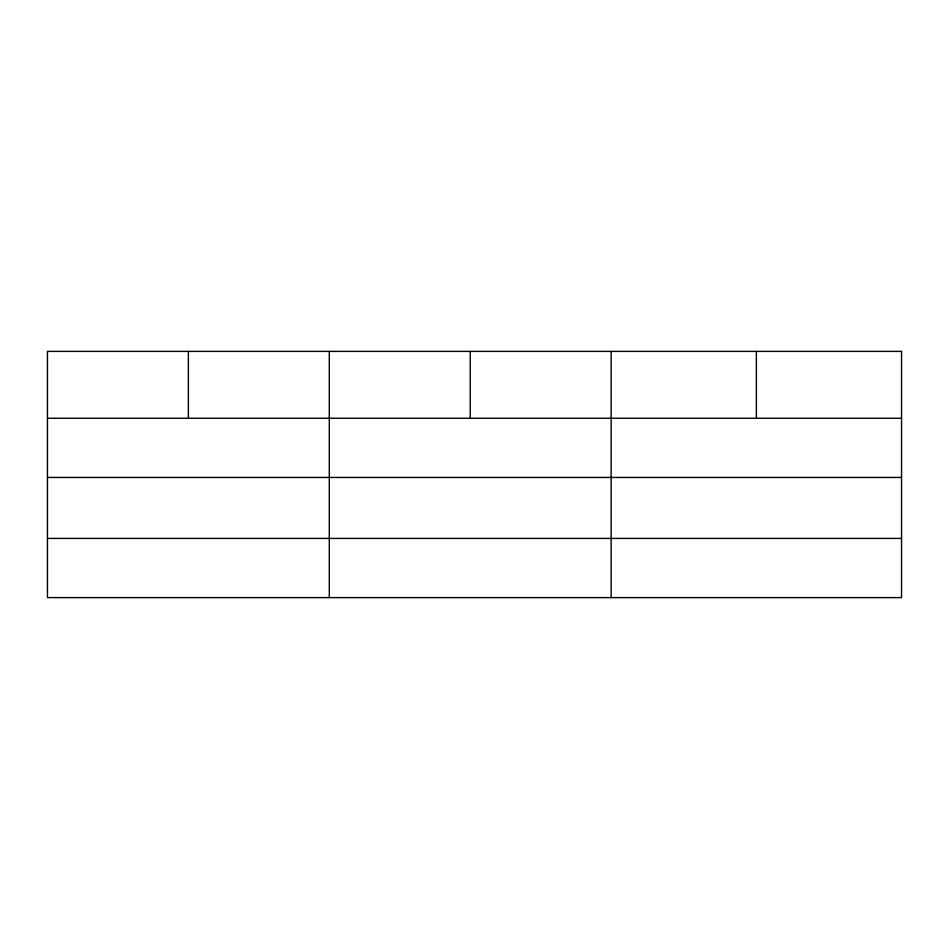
<?xml version="1.0" encoding="UTF-8"?>
<svg xmlns="http://www.w3.org/2000/svg" width="949" height="949" viewBox="0 0 949 949"><rect width="100%" height="100%" fill="white"/><g stroke="black" fill="none" stroke-linecap="round" stroke-linejoin="round"><path stroke-width="1.42" d="M47.45 418.26L901.55 418.26M47.45 477.442L901.55 477.442M47.45 538.427L901.55 538.427M756.353 351.391L756.353 418.26M611.156 351.391L611.156 597.609M470.229 351.391L470.229 418.26M329.303 351.391L329.303 597.609M188.377 351.391L188.377 418.26M901.55 351.391L47.45 351.391L47.45 597.609L901.55 597.609L901.55 351.391"/></g></svg>
